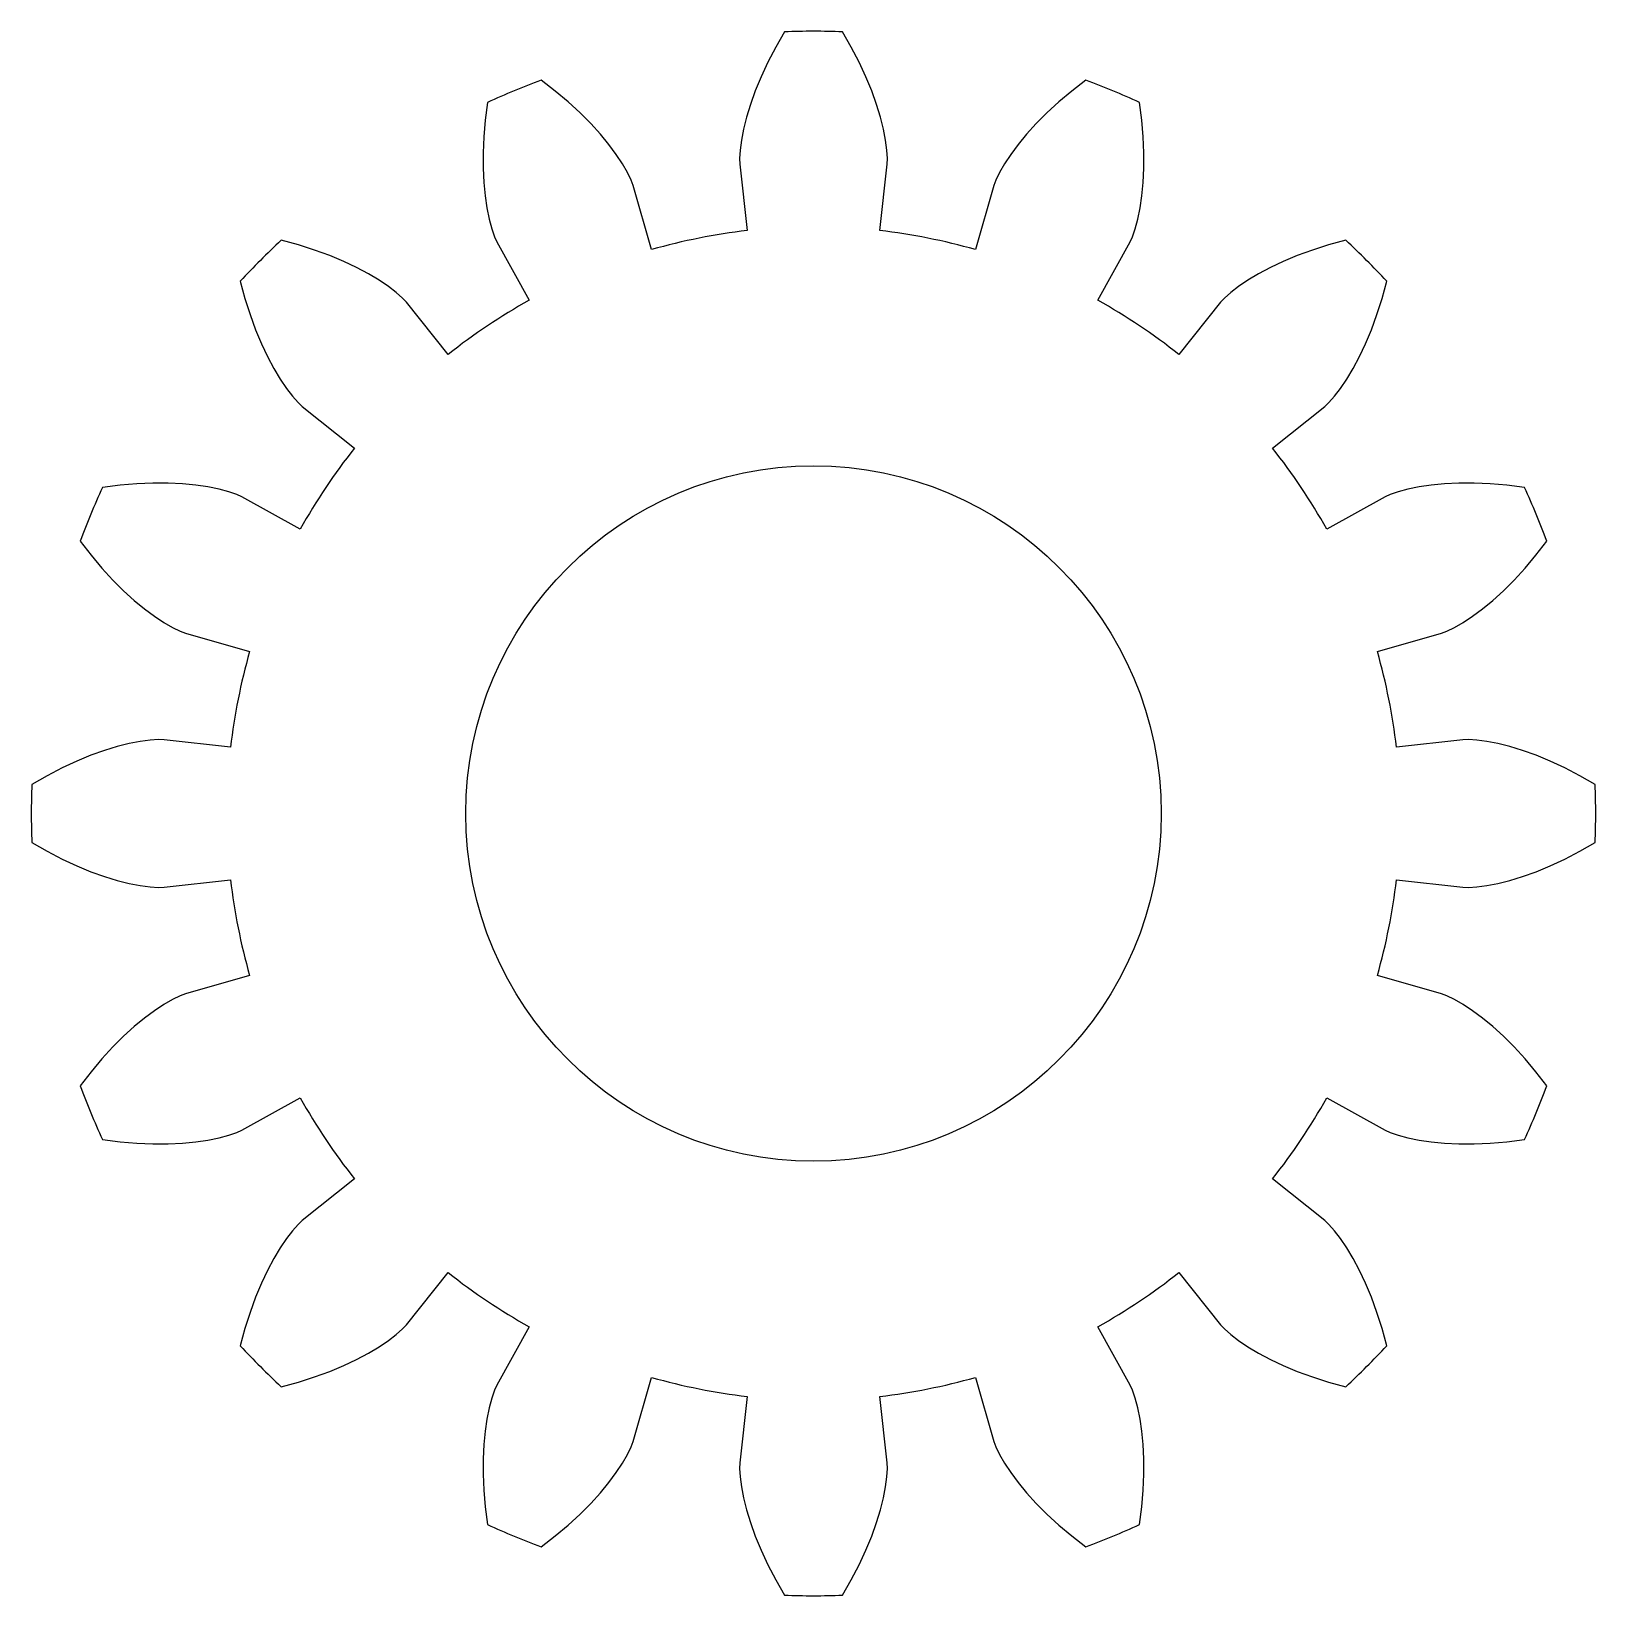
# Model space of a CAD drawing. Header units: millimetres. Extents: x -9 to 9, y -9 to 9.
import ezdxf

# ---------------------------------------------------------------- set-up
doc = ezdxf.new("R2010")
doc.units = ezdxf.units.MM

msp = doc.modelspace()

# ---------------------------------------------------------------- linework, layer by layer
at = {"layer": 'shaft'}
msp.add_circle((0, 0), 4, dxfattribs=at)
at = {"layer": 'sun'}
for p, q in [((-0.332775, 8.993846), (-0.435261, 8.816505)), ((0.435261, 8.816505), (0.332775, 8.993846)), ((-0.525431, 8.643642), (-0.603662, 8.475988)), ((-0.435261, 8.816505), (-0.525431, 8.643642)), ((0.525431, 8.643642), (0.435261, 8.816505)), ((0.603662, 8.475988), (0.525431, 8.643642)), ((-0.603662, 8.475988), (-0.670335, 8.31432)), ((0.670335, 8.31432), (0.603662, 8.475988)), ((-2.971802, 8.311955), (-3.134352, 8.436577)), ((-2.822343, 8.186758), (-2.971802, 8.311955)), ((-0.670335, 8.31432), (-0.725834, 8.15949)), ((0.725834, 8.15949), (0.670335, 8.31432)), ((2.971802, 8.311955), (2.822343, 8.186758)), ((3.134352, 8.436577), (2.971802, 8.311955)), ((-3.749239, 8.181883), (-3.776059, 7.978821)), ((-2.685909, 8.061804), (-2.822343, 8.186758)), ((-0.725834, 8.15949), (-0.770549, 8.012479)), ((0.770549, 8.012479), (0.725834, 8.15949)), ((2.822343, 8.186758), (2.685909, 8.061804)), ((3.776059, 7.978821), (3.749239, 8.181883)), ((-3.776059, 7.978821), (-3.793214, 7.78461)), ((-2.562444, 7.937956), (-2.685909, 8.061804)), ((-2.451918, 7.816151), (-2.562444, 7.937956)), ((-0.770549, 8.012479), (-0.804876, 7.874483)), ((0.804876, 7.874483), (0.770549, 8.012479)), ((2.562444, 7.937956), (2.451918, 7.816151)), ((2.685909, 8.061804), (2.562444, 7.937956)), ((3.793214, 7.78461), (3.776059, 7.978821)), ((-3.793214, 7.78461), (-3.801331, 7.599781)), ((-2.354348, 7.697442), (-2.451918, 7.816151)), ((-0.829223, 7.747086), (-0.844039, 7.632641)), ((-0.804876, 7.874483), (-0.829223, 7.747086)), ((0.829223, 7.747086), (0.804876, 7.874483)), ((0.844039, 7.632641), (0.829223, 7.747086)), ((2.451918, 7.816151), (2.354348, 7.697442)), ((3.801331, 7.599781), (3.793214, 7.78461)), ((-3.801331, 7.599781), (-3.801061, 7.424904)), ((-2.269826, 7.583087), (-2.354348, 7.697442)), ((-2.19858, 7.474704), (-2.269826, 7.583087)), ((-0.844039, 7.632641), (-0.8499, 7.535404)), ((0.8499, 7.535404), (0.844039, 7.632641)), ((2.269826, 7.583087), (2.19858, 7.474704)), ((2.354348, 7.697442), (2.269826, 7.583087)), ((3.801061, 7.424904), (3.801331, 7.599781)), ((-3.801061, 7.424904), (-3.793085, 7.260621)), ((-2.141095, 7.37464), (-2.19858, 7.474704)), ((-0.8499, 7.535404), (-0.848267, 7.469529)), ((-0.848267, 7.469529), (-0.761659, 6.70689)), ((0.761659, 6.70689), (0.848267, 7.469529)), ((0.848267, 7.469529), (0.8499, 7.535404)), ((2.19858, 7.474704), (2.141095, 7.37464)), ((3.793085, 7.260621), (3.801061, 7.424904)), ((-3.793085, 7.260621), (-3.778138, 7.107689)), ((-2.098469, 7.287048), (-2.141095, 7.37464)), ((-2.074769, 7.225563), (-2.098469, 7.287048)), ((-1.862935, 6.487833), (-2.074769, 7.225563)), ((2.074769, 7.225563), (1.862935, 6.487833)), ((2.098469, 7.287048), (2.074769, 7.225563)), ((2.141095, 7.37464), (2.098469, 7.287048)), ((3.778138, 7.107689), (3.793085, 7.260621)), ((-3.778138, 7.107689), (-3.757043, 6.967061)), ((3.757043, 6.967061), (3.778138, 7.107689)), ((-3.757043, 6.967061), (-3.730783, 6.840045)), ((-3.730783, 6.840045), (-3.700675, 6.728641)), ((3.700675, 6.728641), (3.730783, 6.840045)), ((3.730783, 6.840045), (3.757043, 6.967061)), ((-3.700675, 6.728641), (-3.668879, 6.636563)), ((3.668879, 6.636563), (3.700675, 6.728641)), ((-5.926434, 6.541986), (-6.124302, 6.594916)), ((-5.740442, 6.483514), (-5.926434, 6.541986)), ((-5.566575, 6.420282), (-5.740442, 6.483514)), ((-3.668879, 6.636563), (-3.642161, 6.576327)), ((-3.642161, 6.576327), (-3.270297, 5.904884)), ((3.270297, 5.904884), (3.642161, 6.576327)), ((3.642161, 6.576327), (3.668879, 6.636563)), ((5.740442, 6.483514), (5.566575, 6.420282)), ((5.926434, 6.541986), (5.740442, 6.483514)), ((6.124302, 6.594916), (5.926434, 6.541986)), ((-5.405114, 6.35311), (-5.566575, 6.420282)), ((-5.256389, 6.282873), (-5.405114, 6.35311)), ((5.405114, 6.35311), (5.256389, 6.282873)), ((5.566575, 6.420282), (5.405114, 6.35311)), ((-6.594916, 6.124302), (-6.541986, 5.926434)), ((-5.120817, 6.210539), (-5.256389, 6.282873)), ((-4.998967, 6.137234), (-5.120817, 6.210539)), ((-4.891668, 6.064366), (-4.998967, 6.137234)), ((4.998967, 6.137234), (4.891668, 6.064366)), ((5.120817, 6.210539), (4.998967, 6.137234)), ((5.256389, 6.282873), (5.120817, 6.210539)), ((6.541986, 5.926434), (6.594916, 6.124302)), ((-4.800267, 5.993917), (-4.891668, 6.064366)), ((-4.727365, 5.929305), (-4.800267, 5.993917)), ((4.800267, 5.993917), (4.727365, 5.929305)), ((4.891668, 6.064366), (4.800267, 5.993917)), ((-6.541986, 5.926434), (-6.483514, 5.740442)), ((-4.68194, 5.88157), (-4.727365, 5.929305)), ((-4.203914, 5.281062), (-4.68194, 5.88157)), ((4.68194, 5.88157), (4.203914, 5.281062)), ((4.727365, 5.929305), (4.68194, 5.88157)), ((6.483514, 5.740442), (6.541986, 5.926434)), ((-6.483514, 5.740442), (-6.420282, 5.566575)), ((6.420282, 5.566575), (6.483514, 5.740442)), ((-6.420282, 5.566575), (-6.35311, 5.405114)), ((-6.35311, 5.405114), (-6.282873, 5.256389)), ((6.282873, 5.256389), (6.35311, 5.405114)), ((6.35311, 5.405114), (6.420282, 5.566575)), ((-6.282873, 5.256389), (-6.210539, 5.120817)), ((6.210539, 5.120817), (6.282873, 5.256389)), ((-6.210539, 5.120817), (-6.137234, 4.998967)), ((6.137234, 4.998967), (6.210539, 5.120817)), ((-6.137234, 4.998967), (-6.064366, 4.891668)), ((-6.064366, 4.891668), (-5.993917, 4.800267)), ((5.993917, 4.800267), (6.064366, 4.891668)), ((6.064366, 4.891668), (6.137234, 4.998967)), ((-5.993917, 4.800267), (-5.929305, 4.727365)), ((-5.929305, 4.727365), (-5.88157, 4.68194)), ((-5.88157, 4.68194), (-5.281062, 4.203914)), ((5.281062, 4.203914), (5.88157, 4.68194)), ((5.88157, 4.68194), (5.929305, 4.727365)), ((5.929305, 4.727365), (5.993917, 4.800267)), ((-7.78461, 3.793214), (-7.978821, 3.776059)), ((-7.599781, 3.801331), (-7.78461, 3.793214)), ((-7.424904, 3.801061), (-7.599781, 3.801331)), ((-7.260621, 3.793085), (-7.424904, 3.801061)), ((-7.107689, 3.778138), (-7.260621, 3.793085)), ((7.260621, 3.793085), (7.107689, 3.778138)), ((7.424904, 3.801061), (7.260621, 3.793085)), ((7.599781, 3.801331), (7.424904, 3.801061)), ((7.78461, 3.793214), (7.599781, 3.801331)), ((7.978821, 3.776059), (7.78461, 3.793214)), ((-7.978821, 3.776059), (-8.181883, 3.749239)), ((-6.967061, 3.757043), (-7.107689, 3.778138)), ((-6.840045, 3.730783), (-6.967061, 3.757043)), ((-6.728641, 3.700675), (-6.840045, 3.730783)), ((-6.636563, 3.668879), (-6.728641, 3.700675)), ((-6.576327, 3.642161), (-6.636563, 3.668879)), ((-5.904884, 3.270297), (-6.576327, 3.642161)), ((6.576327, 3.642161), (5.904884, 3.270297)), ((6.636563, 3.668879), (6.576327, 3.642161)), ((6.728641, 3.700675), (6.636563, 3.668879)), ((6.840045, 3.730783), (6.728641, 3.700675)), ((6.967061, 3.757043), (6.840045, 3.730783)), ((7.107689, 3.778138), (6.967061, 3.757043)), ((8.181883, 3.749239), (7.978821, 3.776059)), ((-8.436577, 3.134352), (-8.311955, 2.971802)), ((8.311955, 2.971802), (8.436577, 3.134352)), ((-8.311955, 2.971802), (-8.186758, 2.822343)), ((8.186758, 2.822343), (8.311955, 2.971802)), ((-8.186758, 2.822343), (-8.061804, 2.685909)), ((8.061804, 2.685909), (8.186758, 2.822343)), ((-8.061804, 2.685909), (-7.937956, 2.562444)), ((-7.937956, 2.562444), (-7.816151, 2.451918)), ((7.816151, 2.451918), (7.937956, 2.562444)), ((7.937956, 2.562444), (8.061804, 2.685909)), ((-7.816151, 2.451918), (-7.697442, 2.354348)), ((-7.697442, 2.354348), (-7.583087, 2.269826)), ((7.583087, 2.269826), (7.697442, 2.354348)), ((7.697442, 2.354348), (7.816151, 2.451918)), ((-7.583087, 2.269826), (-7.474704, 2.19858)), ((-7.474704, 2.19858), (-7.37464, 2.141095)), ((7.37464, 2.141095), (7.474704, 2.19858)), ((7.474704, 2.19858), (7.583087, 2.269826)), ((-7.37464, 2.141095), (-7.287048, 2.098469)), ((-7.287048, 2.098469), (-7.225563, 2.074769)), ((-7.225563, 2.074769), (-6.487833, 1.862935)), ((6.487833, 1.862935), (7.225563, 2.074769)), ((7.225563, 2.074769), (7.287048, 2.098469)), ((7.287048, 2.098469), (7.37464, 2.141095)), ((-8.15949, 0.725834), (-8.31432, 0.670335)), ((-8.012479, 0.770549), (-8.15949, 0.725834)), ((-7.874483, 0.804876), (-8.012479, 0.770549)), ((-7.747086, 0.829223), (-7.874483, 0.804876)), ((-7.632641, 0.844039), (-7.747086, 0.829223)), ((-7.535404, 0.8499), (-7.632641, 0.844039)), ((-7.469529, 0.848267), (-7.535404, 0.8499)), ((-6.70689, 0.761659), (-7.469529, 0.848267)), ((7.469529, 0.848267), (6.70689, 0.761659)), ((7.535404, 0.8499), (7.469529, 0.848267)), ((7.632641, 0.844039), (7.535404, 0.8499)), ((7.747086, 0.829223), (7.632641, 0.844039)), ((7.874483, 0.804876), (7.747086, 0.829223)), ((8.012479, 0.770549), (7.874483, 0.804876)), ((8.15949, 0.725834), (8.012479, 0.770549)), ((8.31432, 0.670335), (8.15949, 0.725834)), ((-8.475988, 0.603662), (-8.643642, 0.525431)), ((-8.31432, 0.670335), (-8.475988, 0.603662)), ((8.475988, 0.603662), (8.31432, 0.670335)), ((8.643642, 0.525431), (8.475988, 0.603662)), ((-8.816505, 0.435261), (-8.993846, 0.332775)), ((-8.643642, 0.525431), (-8.816505, 0.435261)), ((8.816505, 0.435261), (8.643642, 0.525431)), ((8.993846, 0.332775), (8.816505, 0.435261)), ((-8.993846, -0.332775), (-8.816505, -0.435261)), ((8.816505, -0.435261), (8.993846, -0.332775)), ((-8.816505, -0.435261), (-8.643642, -0.525431)), ((-8.643642, -0.525431), (-8.475988, -0.603662)), ((8.475988, -0.603662), (8.643642, -0.525431)), ((8.643642, -0.525431), (8.816505, -0.435261)), ((-8.475988, -0.603662), (-8.31432, -0.670335)), ((-8.31432, -0.670335), (-8.15949, -0.725834)), ((8.15949, -0.725834), (8.31432, -0.670335)), ((8.31432, -0.670335), (8.475988, -0.603662)), ((-8.15949, -0.725834), (-8.012479, -0.770549)), ((-8.012479, -0.770549), (-7.874483, -0.804876)), ((-7.874483, -0.804876), (-7.747086, -0.829223)), ((-7.747086, -0.829223), (-7.632641, -0.844039)), ((-7.632641, -0.844039), (-7.535404, -0.8499)), ((-7.535404, -0.8499), (-7.469529, -0.848267)), ((-7.469529, -0.848267), (-6.70689, -0.761659)), ((6.70689, -0.761659), (7.469529, -0.848267)), ((7.469529, -0.848267), (7.535404, -0.8499)), ((7.535404, -0.8499), (7.632641, -0.844039)), ((7.632641, -0.844039), (7.747086, -0.829223)), ((7.747086, -0.829223), (7.874483, -0.804876)), ((7.874483, -0.804876), (8.012479, -0.770549)), ((8.012479, -0.770549), (8.15949, -0.725834)), ((-6.487833, -1.862935), (-7.225563, -2.074769)), ((7.225563, -2.074769), (6.487833, -1.862935)), ((-7.37464, -2.141095), (-7.474704, -2.19858)), ((-7.287048, -2.098469), (-7.37464, -2.141095)), ((-7.225563, -2.074769), (-7.287048, -2.098469)), ((7.287048, -2.098469), (7.225563, -2.074769)), ((7.37464, -2.141095), (7.287048, -2.098469)), ((7.474704, -2.19858), (7.37464, -2.141095)), ((-7.583087, -2.269826), (-7.697442, -2.354348)), ((-7.474704, -2.19858), (-7.583087, -2.269826)), ((7.583087, -2.269826), (7.474704, -2.19858)), ((7.697442, -2.354348), (7.583087, -2.269826)), ((-7.816151, -2.451918), (-7.937956, -2.562444)), ((-7.697442, -2.354348), (-7.816151, -2.451918)), ((7.816151, -2.451918), (7.697442, -2.354348)), ((7.937956, -2.562444), (7.816151, -2.451918)), ((-8.061804, -2.685909), (-8.186758, -2.822343)), ((-7.937956, -2.562444), (-8.061804, -2.685909)), ((8.061804, -2.685909), (7.937956, -2.562444)), ((8.186758, -2.822343), (8.061804, -2.685909)), ((-8.186758, -2.822343), (-8.311955, -2.971802)), ((8.311955, -2.971802), (8.186758, -2.822343)), ((-8.311955, -2.971802), (-8.436577, -3.134352)), ((8.436577, -3.134352), (8.311955, -2.971802)), ((-6.576327, -3.642161), (-5.904884, -3.270297)), ((5.904884, -3.270297), (6.576327, -3.642161)), ((-8.181883, -3.749239), (-7.978821, -3.776059)), ((-7.978821, -3.776059), (-7.78461, -3.793214)), ((-7.260621, -3.793085), (-7.107689, -3.778138)), ((-7.107689, -3.778138), (-6.967061, -3.757043)), ((-6.967061, -3.757043), (-6.840045, -3.730783)), ((-6.840045, -3.730783), (-6.728641, -3.700675)), ((-6.728641, -3.700675), (-6.636563, -3.668879)), ((-6.636563, -3.668879), (-6.576327, -3.642161)), ((6.576327, -3.642161), (6.636563, -3.668879)), ((6.636563, -3.668879), (6.728641, -3.700675)), ((6.728641, -3.700675), (6.840045, -3.730783)), ((6.840045, -3.730783), (6.967061, -3.757043)), ((6.967061, -3.757043), (7.107689, -3.778138)), ((7.107689, -3.778138), (7.260621, -3.793085)), ((7.78461, -3.793214), (7.978821, -3.776059)), ((7.978821, -3.776059), (8.181883, -3.749239)), ((-7.78461, -3.793214), (-7.599781, -3.801331)), ((-7.599781, -3.801331), (-7.424904, -3.801061)), ((-7.424904, -3.801061), (-7.260621, -3.793085)), ((7.260621, -3.793085), (7.424904, -3.801061)), ((7.424904, -3.801061), (7.599781, -3.801331)), ((7.599781, -3.801331), (7.78461, -3.793214)), ((-5.281062, -4.203914), (-5.88157, -4.68194)), ((5.88157, -4.68194), (5.281062, -4.203914)), ((-5.993917, -4.800267), (-6.064366, -4.891668)), ((-5.929305, -4.727365), (-5.993917, -4.800267)), ((-5.88157, -4.68194), (-5.929305, -4.727365)), ((5.929305, -4.727365), (5.88157, -4.68194)), ((5.993917, -4.800267), (5.929305, -4.727365)), ((6.064366, -4.891668), (5.993917, -4.800267)), ((-6.137234, -4.998967), (-6.210539, -5.120817)), ((-6.064366, -4.891668), (-6.137234, -4.998967)), ((6.137234, -4.998967), (6.064366, -4.891668)), ((6.210539, -5.120817), (6.137234, -4.998967)), ((-6.210539, -5.120817), (-6.282873, -5.256389)), ((6.282873, -5.256389), (6.210539, -5.120817)), ((-6.282873, -5.256389), (-6.35311, -5.405114)), ((-4.68194, -5.88157), (-4.203914, -5.281062)), ((4.203914, -5.281062), (4.68194, -5.88157)), ((6.35311, -5.405114), (6.282873, -5.256389)), ((-6.420282, -5.566575), (-6.483514, -5.740442)), ((-6.35311, -5.405114), (-6.420282, -5.566575)), ((6.420282, -5.566575), (6.35311, -5.405114)), ((6.483514, -5.740442), (6.420282, -5.566575)), ((-6.483514, -5.740442), (-6.541986, -5.926434)), ((6.541986, -5.926434), (6.483514, -5.740442)), ((-6.541986, -5.926434), (-6.594916, -6.124302)), ((-4.800267, -5.993917), (-4.727365, -5.929305)), ((-4.727365, -5.929305), (-4.68194, -5.88157)), ((-3.270297, -5.904884), (-3.642161, -6.576327)), ((3.642161, -6.576327), (3.270297, -5.904884)), ((4.68194, -5.88157), (4.727365, -5.929305)), ((4.727365, -5.929305), (4.800267, -5.993917)), ((6.594916, -6.124302), (6.541986, -5.926434)), ((-4.998967, -6.137234), (-4.891668, -6.064366)), ((-4.891668, -6.064366), (-4.800267, -5.993917)), ((4.800267, -5.993917), (4.891668, -6.064366)), ((4.891668, -6.064366), (4.998967, -6.137234)), ((-5.405114, -6.35311), (-5.256389, -6.282873)), ((-5.256389, -6.282873), (-5.120817, -6.210539)), ((-5.120817, -6.210539), (-4.998967, -6.137234)), ((4.998967, -6.137234), (5.120817, -6.210539)), ((5.120817, -6.210539), (5.256389, -6.282873)), ((5.256389, -6.282873), (5.405114, -6.35311)), ((-5.740442, -6.483514), (-5.566575, -6.420282)), ((-5.566575, -6.420282), (-5.405114, -6.35311)), ((5.405114, -6.35311), (5.566575, -6.420282)), ((5.566575, -6.420282), (5.740442, -6.483514)), ((-6.124302, -6.594916), (-5.926434, -6.541986)), ((-5.926434, -6.541986), (-5.740442, -6.483514)), ((-3.668879, -6.636563), (-3.700675, -6.728641)), ((-3.642161, -6.576327), (-3.668879, -6.636563)), ((-2.074769, -7.225563), (-1.862935, -6.487833)), ((1.862935, -6.487833), (2.074769, -7.225563)), ((3.668879, -6.636563), (3.642161, -6.576327)), ((3.700675, -6.728641), (3.668879, -6.636563)), ((5.740442, -6.483514), (5.926434, -6.541986)), ((5.926434, -6.541986), (6.124302, -6.594916)), ((-3.700675, -6.728641), (-3.730783, -6.840045)), ((-0.761659, -6.70689), (-0.848267, -7.469529)), ((0.848267, -7.469529), (0.761659, -6.70689)), ((3.730783, -6.840045), (3.700675, -6.728641)), ((-3.757043, -6.967061), (-3.778138, -7.107689)), ((-3.730783, -6.840045), (-3.757043, -6.967061)), ((3.757043, -6.967061), (3.730783, -6.840045)), ((3.778138, -7.107689), (3.757043, -6.967061)), ((-3.778138, -7.107689), (-3.793085, -7.260621)), ((3.793085, -7.260621), (3.778138, -7.107689)), ((-3.793085, -7.260621), (-3.801061, -7.424904)), ((-2.19858, -7.474704), (-2.141095, -7.37464)), ((-2.141095, -7.37464), (-2.098469, -7.287048)), ((-2.098469, -7.287048), (-2.074769, -7.225563)), ((2.074769, -7.225563), (2.098469, -7.287048)), ((2.098469, -7.287048), (2.141095, -7.37464)), ((2.141095, -7.37464), (2.19858, -7.474704)), ((3.801061, -7.424904), (3.793085, -7.260621)), ((-3.801061, -7.424904), (-3.801331, -7.599781)), ((-2.269826, -7.583087), (-2.19858, -7.474704)), ((-0.848267, -7.469529), (-0.8499, -7.535404)), ((-0.8499, -7.535404), (-0.844039, -7.632641)), ((0.844039, -7.632641), (0.8499, -7.535404)), ((0.8499, -7.535404), (0.848267, -7.469529)), ((2.19858, -7.474704), (2.269826, -7.583087)), ((3.801331, -7.599781), (3.801061, -7.424904)), ((-3.801331, -7.599781), (-3.793214, -7.78461)), ((-2.451918, -7.816151), (-2.354348, -7.697442)), ((-2.354348, -7.697442), (-2.269826, -7.583087)), ((-0.844039, -7.632641), (-0.829223, -7.747086)), ((0.829223, -7.747086), (0.844039, -7.632641)), ((2.269826, -7.583087), (2.354348, -7.697442)), ((2.354348, -7.697442), (2.451918, -7.816151)), ((3.793214, -7.78461), (3.801331, -7.599781)), ((-3.793214, -7.78461), (-3.776059, -7.978821)), ((-2.562444, -7.937956), (-2.451918, -7.816151)), ((-0.829223, -7.747086), (-0.804876, -7.874483)), ((-0.804876, -7.874483), (-0.770549, -8.012479)), ((0.770549, -8.012479), (0.804876, -7.874483)), ((0.804876, -7.874483), (0.829223, -7.747086)), ((2.451918, -7.816151), (2.562444, -7.937956)), ((3.776059, -7.978821), (3.793214, -7.78461)), ((-3.776059, -7.978821), (-3.749239, -8.181883)), ((-2.822343, -8.186758), (-2.685909, -8.061804)), ((-2.685909, -8.061804), (-2.562444, -7.937956)), ((-0.770549, -8.012479), (-0.725834, -8.15949)), ((0.725834, -8.15949), (0.770549, -8.012479)), ((2.562444, -7.937956), (2.685909, -8.061804)), ((2.685909, -8.061804), (2.822343, -8.186758)), ((3.749239, -8.181883), (3.776059, -7.978821)), ((-2.971802, -8.311955), (-2.822343, -8.186758)), ((-0.725834, -8.15949), (-0.670335, -8.31432)), ((0.670335, -8.31432), (0.725834, -8.15949)), ((2.822343, -8.186758), (2.971802, -8.311955)), ((-3.134352, -8.436577), (-2.971802, -8.311955)), ((-0.670335, -8.31432), (-0.603662, -8.475988)), ((0.603662, -8.475988), (0.670335, -8.31432)), ((2.971802, -8.311955), (3.134352, -8.436577)), ((-0.603662, -8.475988), (-0.525431, -8.643642)), ((0.525431, -8.643642), (0.603662, -8.475988)), ((-0.525431, -8.643642), (-0.435261, -8.816505)), ((-0.435261, -8.816505), (-0.332775, -8.993846)), ((0.332775, -8.993846), (0.435261, -8.816505)), ((0.435261, -8.816505), (0.525431, -8.643642))]:
    msp.add_line(p, q, dxfattribs=at)
for radius, start, end in [(9, 87.881008, 92.118992), (9, 110.381008, 114.618992), (9, 65.381008, 69.618992), (6.75, 96.478958, 106.021042), (6.75, 73.978958, 83.521042), (9, 132.881008, 137.118992), (9, 42.881008, 47.118992), (6.75, 118.978958, 128.521042), (6.75, 51.478958, 61.021042), (6.75, 141.478958, 151.021042), (6.75, 28.978958, 38.521042), (9, 155.381008, 159.618992), (9, 20.381008, 24.618992), (6.75, 163.978958, 173.521042), (6.75, 6.478958, 16.021042), (9, 177.881008, 182.118992), (9, 357.881008, 2.118992), (6.75, 186.478958, 196.021042), (6.75, 343.978958, 353.521042), (9, 200.381008, 204.618992), (9, 335.381008, 339.618992), (6.75, 208.978958, 218.521042), (6.75, 321.478958, 331.021042), (6.75, 231.478958, 241.021042), (6.75, 298.978958, 308.521042), (9, 222.881008, 227.118992), (9, 312.881008, 317.118992), (6.75, 253.978958, 263.521042), (6.75, 276.478958, 286.021042), (9, 245.381008, 249.618992), (9, 290.381008, 294.618992), (9, 267.881008, 272.118992)]:
    msp.add_arc((0, 0), radius, start, end, dxfattribs=at)

doc.saveas('drawing.dxf')
